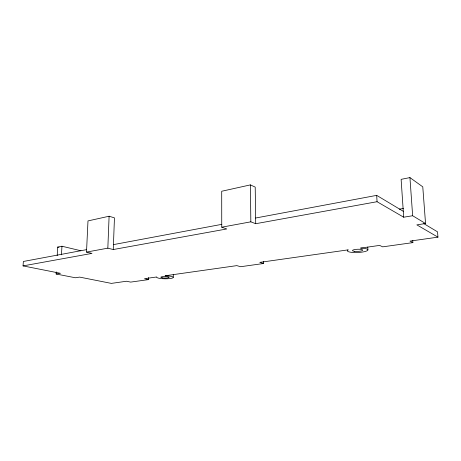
<?xml version="1.0" encoding="UTF-8"?>
<svg xmlns="http://www.w3.org/2000/svg" width="461" height="461" viewBox="0 0 461 461"><rect width="100%" height="100%" fill="white"/><g stroke="black" fill="none" stroke-linecap="round" stroke-linejoin="round"><path stroke-width="0.69" d="M173.273 277.297L173.313 274.572M56.242 271.881L56.121 274.007L75.327 277.764L79.609 277.101L111.355 283.394L126.51 281.245L130.665 282.103L148.632 279.591L148.684 277.436M86.507 252.092L107.834 248.162L113.256 249.539L114.461 217.863L109.107 216.226L87.988 220.911L86.507 252.092L91.975 253.4L23.05 265.899L23.361 261.473L86.57 249.649M107.834 248.162L109.107 216.226M57.187 255.578L57.683 247.073L61.953 246.232L80.917 250.767M61.469 254.806L61.953 246.232M403.686 217.206L401.116 179.346L409.933 177.606L422.772 186.832L425.549 223.522L412.647 215.742L403.686 217.206L377.058 201.711L255.711 223.712L255.21 187.114L250.398 184.89L221.706 191.252L221.747 227.187L226.766 228.961L113.256 249.539M113.446 244.618L221.827 224.34M255.63 218.018L376.689 195.366L403.283 211.311M221.747 227.187L250.836 221.833L255.711 223.712M399.295 209.156L403.479 208.441M56.121 274.007L60.426 273.304L23.05 265.899M425.549 223.522L416.853 224.87L437.95 237.15L437.529 231.843L423.671 223.533M437.95 237.15L409.979 241.109L412.889 242.619L412.739 240.504M263.49 261.393L263.525 263.513L240.625 266.717L236.804 265.628L165.055 275.787L166.461 275.822A8.327 1.51 0.8 0 1 173.261 277.539A8.327 1.51 0.8 0 1 165.009 278.796A8.327 1.51 0.8 0 1 156.682 277.315L156.752 276.963L144.518 278.698L148.632 279.591M412.889 242.619L382.705 246.842L379.605 245.408L360.519 248.11L362.657 248.202A10.309 2.184 -2.5 0 1 367.014 250.819A10.309 2.184 -2.5 0 1 354.313 252.536A10.309 2.184 -2.5 0 1 347.582 250.242L348.234 249.85L259.791 262.372L263.525 263.513M57.683 247.073L59.037 247.396M409.933 177.606L412.647 215.742M376.689 195.366L377.058 201.711M367.757 247.073L367.907 249.885M250.398 184.89L250.836 221.833M354.74 251.378A5.157 1.095 -2.5 0 0 362.726 250.196A5.157 1.095 -2.5 0 0 355.287 249.464A5.157 1.095 -2.5 0 0 354.74 251.378M162.589 277.885A4.161 0.755 0.8 0 0 169.118 277.424A4.161 0.755 0.8 0 0 163.217 276.588A4.161 0.755 0.8 0 0 162.589 277.885"/></g></svg>
